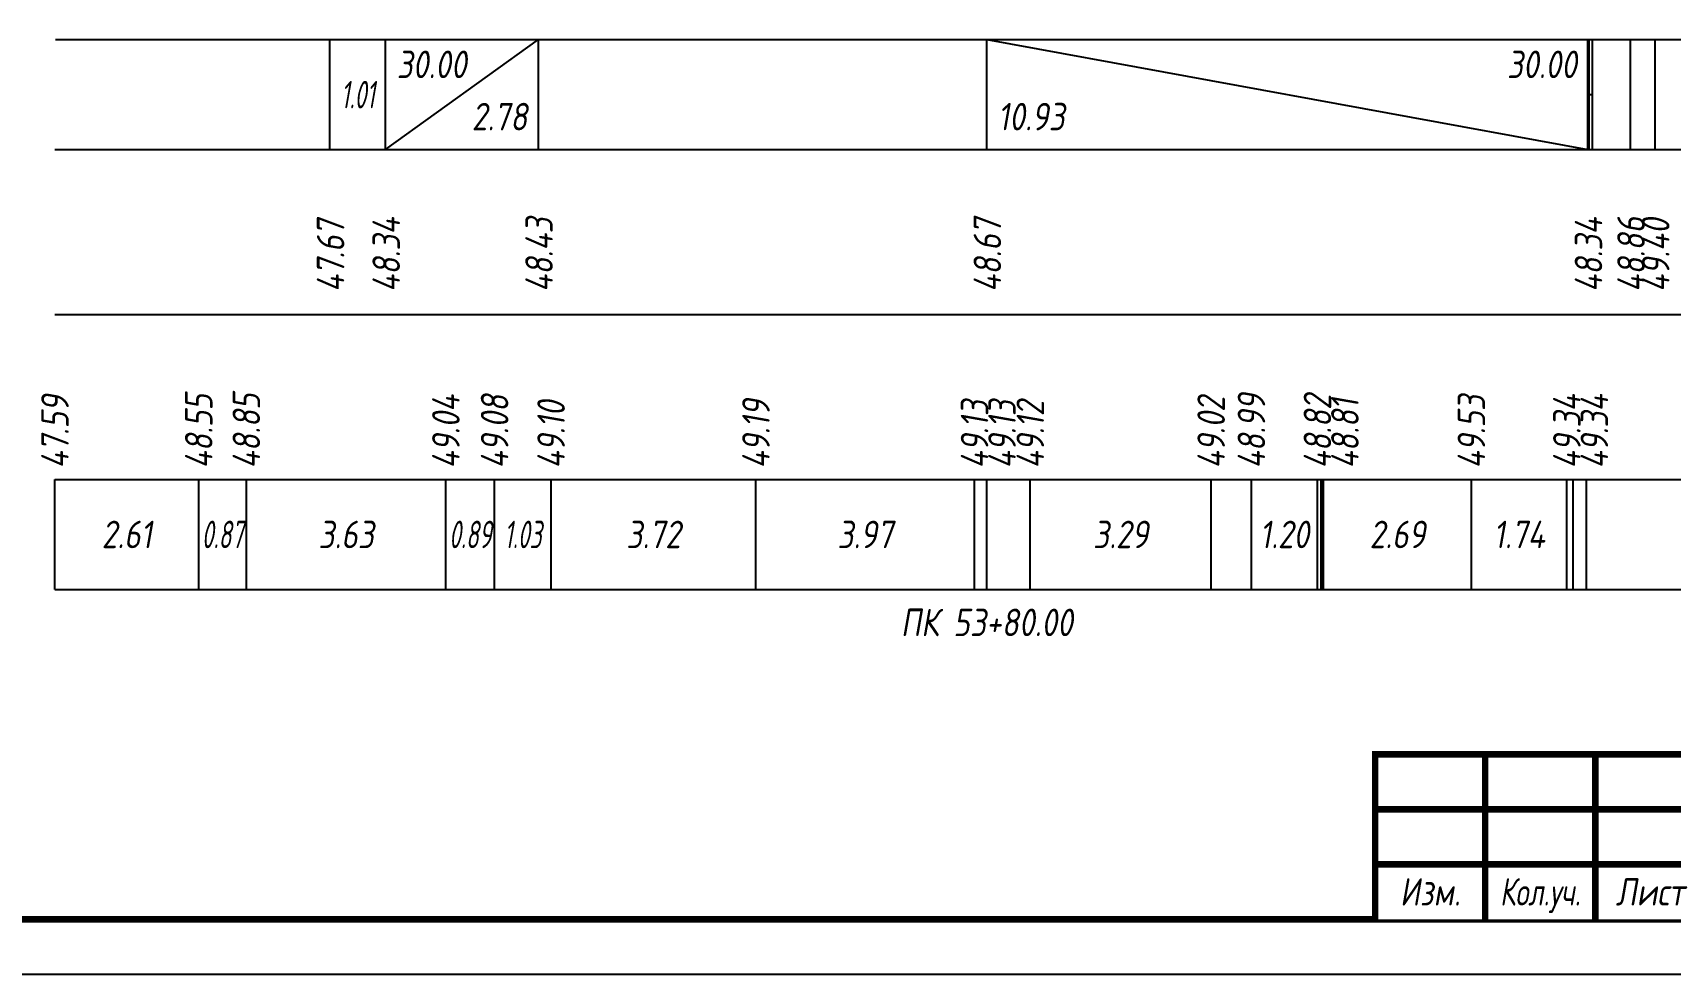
# Model space of a CAD drawing. Extents: x -717 to 1451, y -133302 to 233.
# Drawn here: x 77.9 to 226.8, y -84796.4 to -84710.8 of the extents above; entities that cross this region are included whole.
import ezdxf
from ezdxf.enums import TextEntityAlignment as Align

# ---------------------------------------------------------------- set-up
doc = ezdxf.new("R2010")
doc.units = 0
for name, color, linetype in [('Зарамочное оформление', 7, 'Continuous'), ('Код_510', 7, 'Continuous'), ('Код_516', 1, 'Continuous'), ('Подписи поперечников', 7, 'Continuous'), ('Таблица', 7, 'Continuous')]:
    doc.layers.add(name, color=color, linetype=linetype)
doc.styles.add('М', font='romand.shx', dxfattribs={"width": 0.8, "oblique": 10, "height": 2.5})

# ---------------------------------------------------------------- blocks, each defined once
blk = doc.blocks.new('Штамп')
at = {"linetype": 'Continuous'}
blk.add_wipeout([(199.95, -411.25), (384.95, -411.25), (384.95, -426.25), (199.95, -426.25)], dxfattribs=at).dxf.layer = 'Зарамочное оформление'
at = {"layer": 'Зарамочное оформление', "linetype": 'Continuous', "lineweight": -3, "const_width": 0.6, "flags": 128}
for points in [[(199.95, -426.25), (199.95, -411.25), (384.95, -411.25)], [(209.95, -411.25), (209.95, -426.25)], [(219.95, -411.25), (219.95, -426.25)], [(199.95, -416.25), (264.95, -416.25)], [(199.95, -421.25), (264.95, -421.25)]]:
    blk.add_lwpolyline(points, dxfattribs=at)
at = {"layer": 'Зарамочное оформление', "linetype": 'Continuous', "style": 'М', "oblique": 10}
for s, width, p in [('Изм.', 0.8, (204.95, -423.75)), ('Кол.уч.', 0.7, (214.95, -423.75)), ('Лист', 0.8, (224.95, -423.75))]:
    blk.add_text(s, height=2.5, dxfattribs=dict(at, width=width)).set_placement(p, align=Align.MIDDLE_CENTER)
blk = doc.blocks.new('шифр')
blk.add_blockref('Штамп', (0, -84425))

msp = doc.modelspace()

# ---------------------------------------------------------------- linework, layer by layer
at = {"flags": 128}
msp.add_lwpolyline([(-30.054, -84796.421), (389.946, -84796.421), (389.946, -84499.421), (-30.054, -84499.421)], close=True, dxfattribs=at)
at = {"const_width": 0.6, "flags": 128}
msp.add_lwpolyline([(-10.054, -84791.421), (384.946, -84791.421), (384.946, -84504.421), (-10.054, -84504.421)], close=True, dxfattribs=at)
at = {"layer": 'Код_510'}
for p, q in [((79.946, -84761.421), (79.946, -84751.421)), ((93.018, -84761.421), (93.018, -84751.421)), ((97.345, -84761.421), (97.345, -84751.421)), ((115.48, -84761.421), (115.48, -84751.421)), ((119.909, -84761.421), (119.909, -84751.421)), ((125.045, -84761.421), (125.045, -84751.421)), ((143.667, -84761.421), (143.667, -84751.421)), ((163.535, -84761.421), (163.535, -84751.421)), ((164.647, -84761.421), (164.647, -84751.421)), ((168.603, -84761.421), (168.603, -84751.421)), ((185.042, -84761.421), (185.042, -84751.421)), ((188.704, -84761.421), (188.704, -84751.421)), ((194.703, -84761.421), (194.703, -84751.421)), ((195.035, -84761.421), (195.035, -84751.421)), ((195.137, -84761.421), (195.137, -84751.421)), ((195.264, -84761.421), (195.264, -84751.421)), ((208.697, -84761.421), (208.697, -84751.421)), ((217.374, -84761.421), (217.374, -84751.421)), ((217.939, -84761.421), (217.939, -84751.421)), ((219.158, -84761.421), (219.158, -84751.421))]:
    msp.add_line(p, q, dxfattribs=at)
at = {"layer": 'Код_516'}
for p, q in [((104.946, -84721.421), (104.946, -84711.421)), ((110.005, -84721.421), (110.005, -84711.421)), ((110.005, -84721.421), (123.897, -84711.421)), ((123.897, -84721.421), (123.897, -84711.421)), ((164.647, -84721.421), (164.647, -84711.421)), ((164.647, -84711.421), (219.288, -84721.421)), ((219.288, -84721.421), (219.288, -84711.421)), ((219.288, -84721.421), (219.288, -84711.421)), ((219.401, -84721.421), (219.401, -84711.421)), ((219.704, -84721.421), (219.704, -84711.421)), ((223.151, -84721.421), (223.151, -84711.421)), ((223.151, -84721.421), (223.151, -84711.421)), ((225.398, -84721.421), (225.398, -84711.421)), ((219.288, -84716.421), (219.401, -84716.421)), ((219.401, -84716.421), (219.704, -84716.421))]:
    msp.add_line(p, q, dxfattribs=at)
at = {"layer": 'Таблица'}
for p, q in [((80, -84711.421), (250.452, -84711.421)), ((79.946, -84721.421), (250.398, -84721.421)), ((79.946, -84736.421), (250.398, -84736.421)), ((79.946, -84751.421), (250.398, -84751.421)), ((79.946, -84761.421), (250.398, -84761.421))]:
    msp.add_line(p, q, dxfattribs=at)

# ---------------------------------------------------------------- texts
at = {"layer": 'Код_510', "style": 'М', "oblique": 10, "width": 0.8}
for s, p in [('47.59', (79.946, -84750.421)), ('48.55', (93.018, -84750.421)), ('48.85', (97.345, -84750.421)), ('49.04', (115.48, -84750.421)), ('49.08', (119.909, -84750.421)), ('49.10', (125.045, -84750.421)), ('49.19', (143.667, -84750.421)), ('49.13', (163.535, -84750.421)), ('49.13', (166.035, -84750.421)), ('49.12', (168.603, -84750.421)), ('49.02', (185.042, -84750.421)), ('48.99', (188.704, -84750.421)), ('48.82', (194.703, -84750.421)), ('48.81', (197.203, -84750.421)), ('49.53', (208.697, -84750.421)), ('49.34', (217.374, -84750.421)), ('49.34', (219.874, -84750.421))]:
    msp.add_text(s, height=2.5, rotation=90, dxfattribs=at).set_placement(p, align=Align.MIDDLE_LEFT)
at = {"layer": 'Код_510', "style": 'М', "oblique": 10}
for s, width, p in [('2.61', 0.8, (86.482, -84756.421)), ('0.87', 0.6, (95.182, -84756.421)), ('3.63', 0.8, (106.412, -84756.421)), ('0.89', 0.6, (117.694, -84756.421)), ('1.03', 0.6, (122.477, -84756.421)), ('3.72', 0.8, (134.356, -84756.421)), ('3.97', 0.8, (153.601, -84756.421)), ('3.29', 0.8, (176.822, -84756.421)), ('1.20', 0.8, (191.703, -84756.421)), ('2.69', 0.8, (201.98, -84756.421)), ('1.74', 0.8, (213.035, -84756.421))]:
    msp.add_text(s, height=2.5, dxfattribs=dict(at, width=width)).set_placement(p, align=Align.MIDDLE_CENTER)
at = {"layer": 'Код_516', "style": 'М', "oblique": 10, "width": 0.8}
msp.add_text('30.00', height=2.5, dxfattribs=at).set_placement((111.005, -84712.421), align=Align.TOP_LEFT)
msp.add_text('30.00', height=2.5, dxfattribs=at).set_placement((218.288, -84712.421), align=Align.TOP_RIGHT)
at = {"layer": 'Код_516', "style": 'М', "oblique": 10, "width": 0.6}
msp.add_text('1.01', height=2.5, dxfattribs=at).set_placement((107.476, -84716.421), align=Align.MIDDLE_CENTER)
at = {"layer": 'Код_516', "style": 'М', "oblique": 10, "width": 0.8}
msp.add_text('2.78', height=2.5, dxfattribs=at).set_placement((122.897, -84720.421), align=Align.BOTTOM_RIGHT)
msp.add_text('10.93', height=2.5, dxfattribs=at).set_placement((165.647, -84720.421), align=Align.BOTTOM_LEFT)
for s, p in [('47.67', (105, -84734.371)), ('48.34', (110.06, -84734.371)), ('48.43', (123.951, -84734.371)), ('48.67', (164.701, -84734.371)), ('48.34', (219.342, -84734.371)), ('48.86', (223.205, -84734.371)), ('49.40', (225.452, -84734.371))]:
    msp.add_text(s, height=2.5, rotation=90, dxfattribs=at).set_placement(p, align=Align.MIDDLE_LEFT)
at = {"layer": 'Подписи поперечников', "style": 'М', "oblique": 10, "width": 0.8}
msp.add_text('ПК 53+80.00', height=2.5, dxfattribs=at).set_placement((164.647, -84766.421), align=Align.BOTTOM_CENTER)

# ---------------------------------------------------------------- next in the draw order: block references
msp.add_blockref('шифр', (0, 59.829))

doc.saveas('drawing.dxf')
